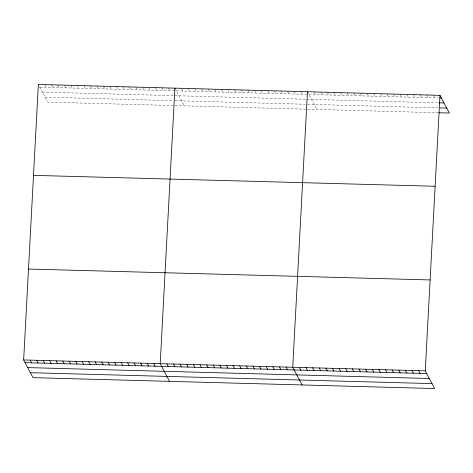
<?xml version="1.0" encoding="UTF-8"?>
<svg xmlns="http://www.w3.org/2000/svg" width="473" height="473" viewBox="0 0 473 473"><rect width="100%" height="100%" fill="white"/><g stroke="black" fill="none" stroke-linecap="round" stroke-linejoin="round"><path stroke-width="0.35" stroke-dasharray="2.37 1.77" d="M39.791 87.144L307.403 94.405M308.875 94.446L438.465 97.964M42.41 92.093L437.401 102.812M45.112 97.19L172.988 100.66M175.158 100.719L305.357 104.255M307.568 104.314L437.892 107.85M438.305 112.74L47.732 102.144L38.36 84.448M433.357 95.168L434.782 97.864M426.729 94.99L428.154 97.68M420.101 94.807L421.526 97.503M413.473 94.63L414.904 97.326M406.851 94.446L408.276 97.142M400.223 94.269L401.648 96.965M393.595 94.092L395.02 96.782M386.967 93.908L388.392 96.604M380.339 93.731L381.77 96.427M373.717 93.548L375.142 96.244M367.089 93.37L368.514 96.066M360.461 93.187L361.886 95.883M353.834 93.01L355.258 95.706M347.206 92.832L348.636 95.522M340.584 92.649L342.009 95.345M333.956 92.472L335.381 95.168M327.328 92.288L328.753 94.984M320.7 92.111L322.125 94.807M314.072 91.933L315.503 94.624M307.45 91.75L316.815 109.446M300.822 91.573L302.247 94.269M294.194 91.39L295.619 94.086M287.566 91.212L288.991 93.908M280.938 91.029L282.369 93.725M274.316 90.851L275.741 93.548M267.688 90.674L269.113 93.364M261.061 90.491L262.485 93.187M254.433 90.313L255.858 93.01M247.805 90.13L249.236 92.826M241.183 89.953L242.608 92.649M234.555 89.775L235.98 92.466M227.927 89.592L229.352 92.288M221.299 89.415L222.724 92.111M214.671 89.231L216.102 91.928M208.049 89.054L209.474 91.75M201.421 88.871L202.846 91.567M194.793 88.693L196.218 91.39M188.165 88.516L189.59 91.206M181.537 88.333L182.968 91.029M174.915 88.155L184.281 105.846M168.412 87.978L169.837 90.674M161.908 87.801L163.333 90.497M155.404 87.623L156.835 90.319M148.9 87.446L150.331 90.142M142.403 87.274L143.827 89.965M135.899 87.097L137.324 89.793M129.395 86.92L130.82 89.616M122.891 86.742L124.322 89.438M116.393 86.565L117.818 89.261M109.89 86.388L111.315 89.084M103.386 86.216L104.811 88.906M96.882 86.039L98.313 88.729M90.378 85.861L91.809 88.557M83.881 85.684L85.306 88.38M77.377 85.507L78.802 88.203M70.873 85.329L72.304 88.025M64.369 85.152L65.8 87.848M57.872 84.98L59.296 87.671M51.368 84.803L52.793 87.499M44.864 84.626L46.289 87.322"/><path stroke-width="0.71" d="M439.985 95.345L425.268 370.856L434.64 388.552L33.015 377.655L23.65 359.959L38.36 84.448L439.985 95.345L449.35 113.041L439.045 112.763M174.915 88.155L160.199 363.666L169.571 381.356M307.45 91.75L292.734 367.261L302.105 384.957M439.937 98.006L441.41 98.041M438.873 102.854L444.029 102.99M440.103 107.909L446.731 108.092M33.506 175.365L435.125 186.267M28.504 269.042L430.123 279.939M23.65 359.959L425.268 370.856M25.075 362.655L426.699 373.552M27.7 367.604L429.318 378.501M30.396 372.7L432.015 383.603M418.64 370.678L420.071 373.374M412.018 370.501L413.443 373.191M405.391 370.318L406.815 373.014M398.763 370.14L400.188 372.836M392.135 369.957L393.566 372.653M385.507 369.78L386.938 372.476M378.885 369.602L380.31 372.292M372.257 369.419L373.682 372.115M365.629 369.242L367.054 371.932M359.001 369.058L360.432 371.754M352.373 368.881L353.804 371.577M345.751 368.698L347.176 371.394M339.123 368.52L340.548 371.216M332.495 368.343L333.92 371.033M325.867 368.16L327.298 370.856M319.24 367.982L320.67 370.678M312.618 367.799L314.042 370.495M305.99 367.622L307.415 370.318M299.362 367.444L300.787 370.134M286.106 367.083L287.537 369.774M279.484 366.9L280.909 369.596M272.856 366.723L274.281 369.419M266.228 366.54L267.653 369.236M259.6 366.362L261.031 369.058M252.972 366.185L254.403 368.875M246.35 366.001L247.775 368.698M239.722 365.824L241.147 368.52M233.094 365.641L234.519 368.337M226.466 365.463L227.897 368.16M219.839 365.286L221.269 367.976M213.217 365.103L214.641 367.799M206.589 364.925L208.014 367.616M199.961 364.742L201.386 367.438M193.333 364.565L194.764 367.261M186.705 364.381L188.136 367.078M180.083 364.204L181.508 366.9M173.455 364.027L174.88 366.717M166.827 363.843L168.252 366.54M153.695 363.489L155.126 366.185M147.198 363.311L148.623 366.007M140.694 363.134L142.119 365.83M134.19 362.957L135.615 365.653M127.686 362.785L129.117 365.475M121.189 362.608L122.613 365.298M114.685 362.43L116.11 365.126M108.181 362.253L109.606 364.949M101.677 362.076L103.108 364.772M95.179 361.898L96.604 364.594M88.676 361.721L90.101 364.417M82.172 361.549L83.597 364.24M75.668 361.372L77.099 364.068M69.164 361.195L70.595 363.891M62.667 361.017L64.092 363.713M56.163 360.84L57.588 363.536M49.659 360.663L51.084 363.359M43.155 360.491L44.586 363.181M36.658 360.314L38.082 363.004M30.154 360.136L31.579 362.832"/></g></svg>
